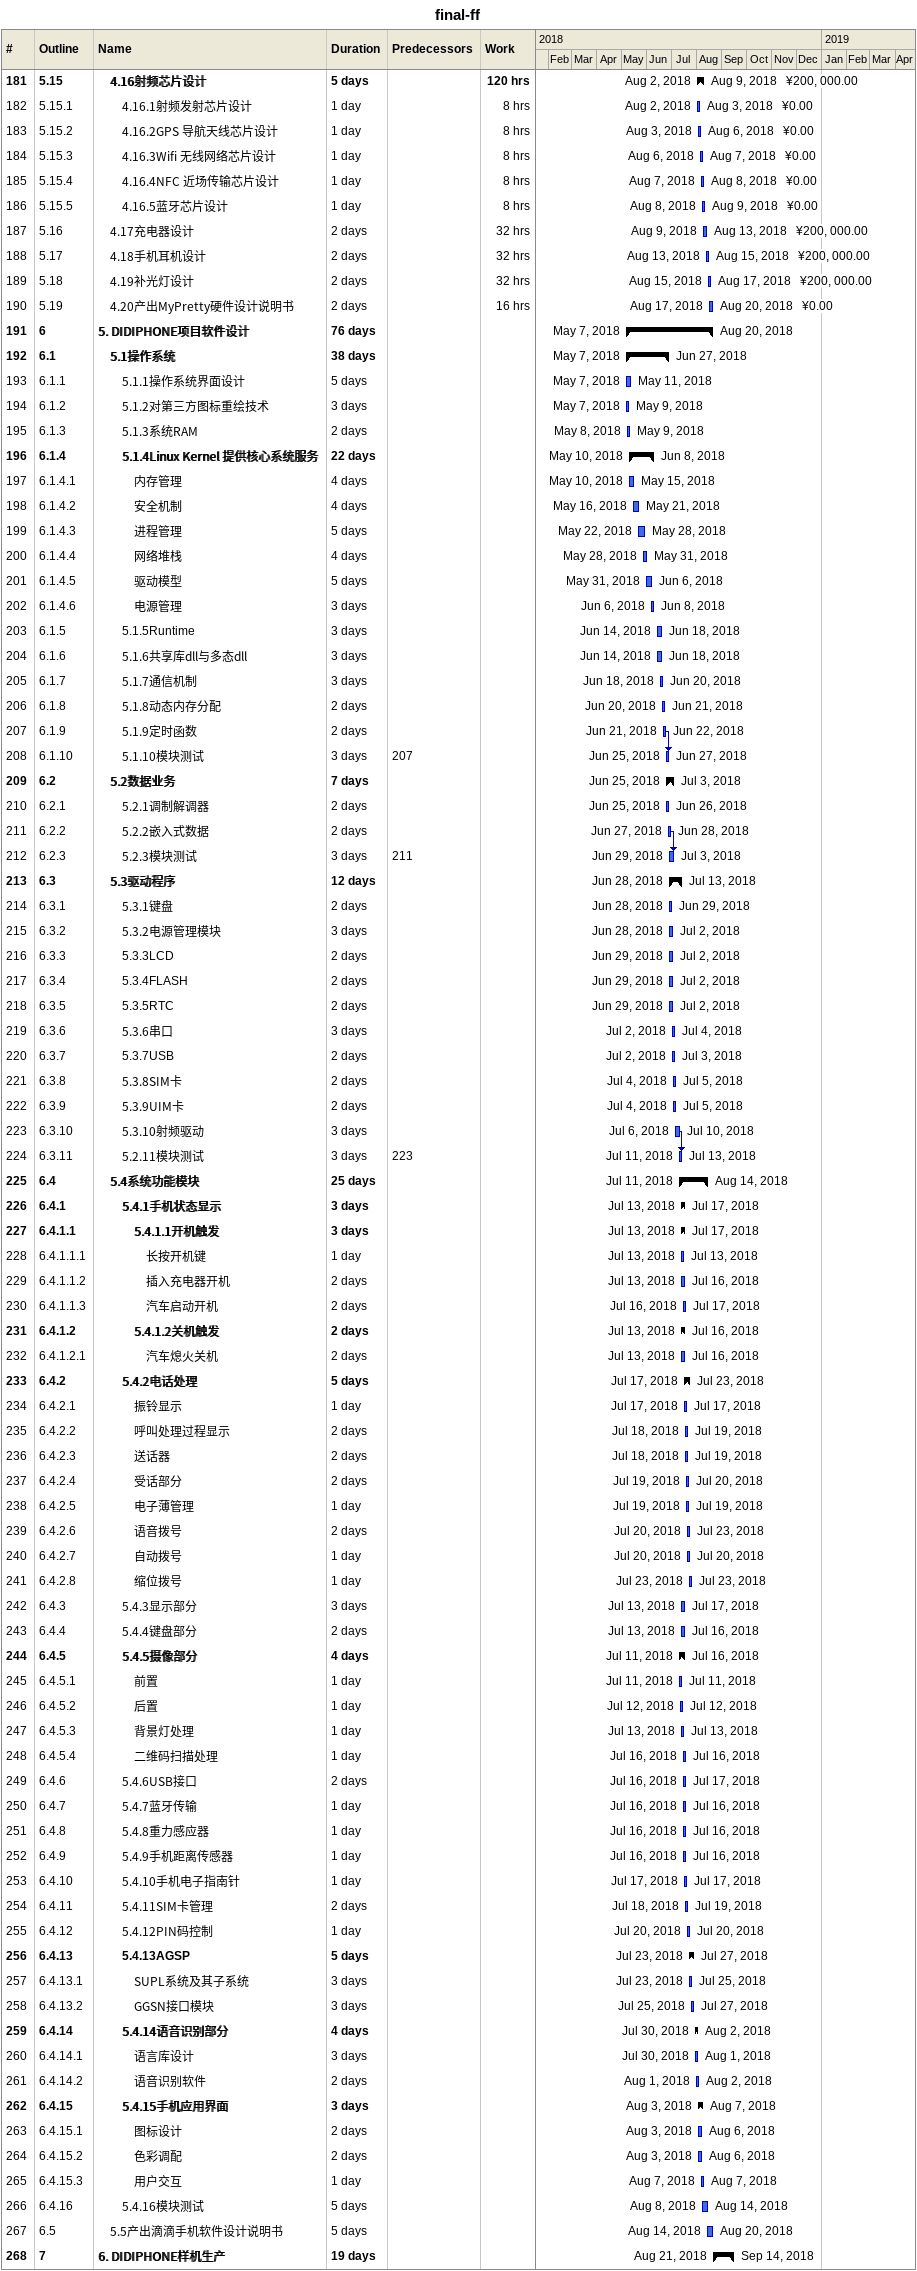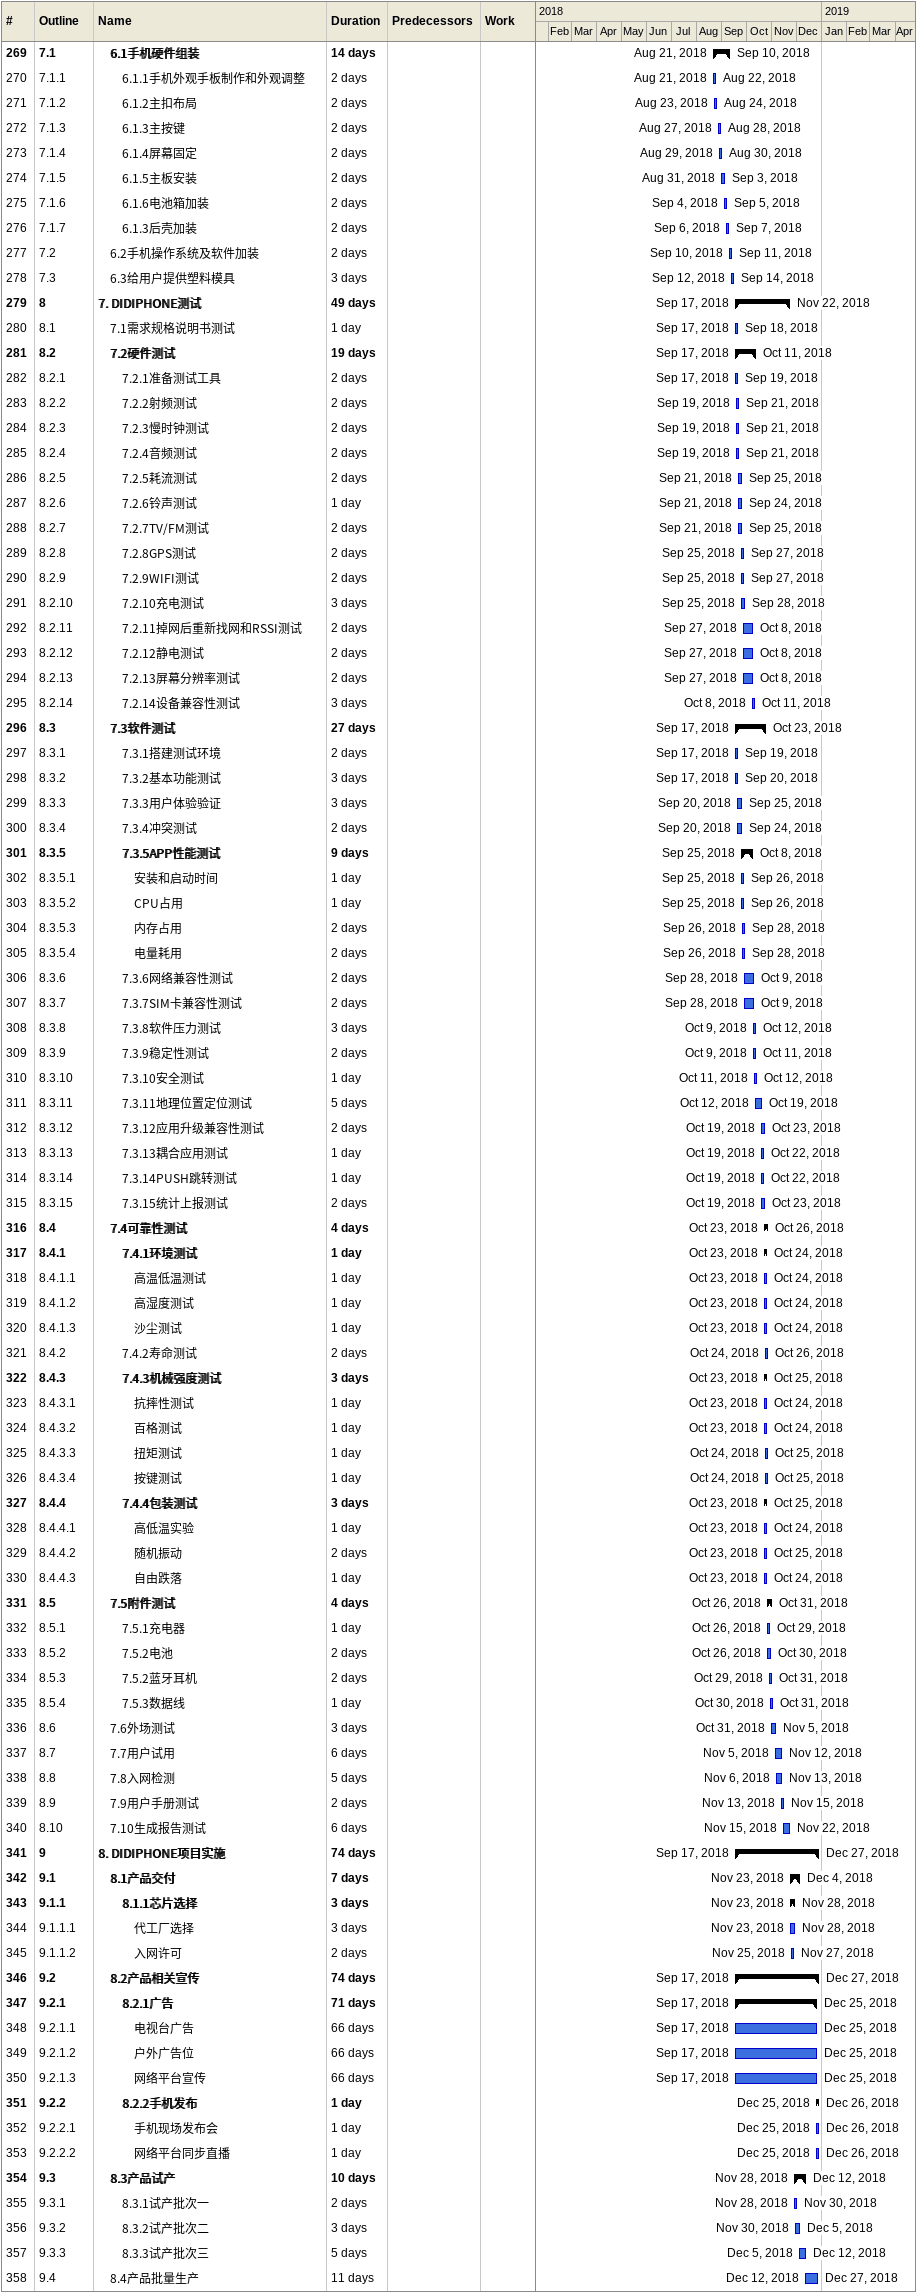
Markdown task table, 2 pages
final-ff

| ID | WBS | Task | Duration | Start | Finish | Predecessors | Resources | Work (h) |
|---|---|---|---|---|---|---|---|---|
| 181 | 5.15 | **4.16射频芯片设计** | 5d | 2018-08-02 | 2018-08-09 |  | ¥200, 000.00 | 120 |
| 182 | 5.15.1 | 4.16.1射频发射芯片设计 | 1d | 2018-08-02 | 2018-08-03 |  | ¥0.00 | 8 |
| 183 | 5.15.2 | 4.16.2GPS 导航天线芯片设计 | 1d | 2018-08-03 | 2018-08-06 |  | ¥0.00 | 8 |
| 184 | 5.15.3 | 4.16.3Wifi 无线网络芯片设计 | 1d | 2018-08-06 | 2018-08-07 |  | ¥0.00 | 8 |
| 185 | 5.15.4 | 4.16.4NFC 近场传输芯片设计 | 1d | 2018-08-07 | 2018-08-08 |  | ¥0.00 | 8 |
| 186 | 5.15.5 | 4.16.5蓝牙芯片设计 | 1d | 2018-08-08 | 2018-08-09 |  | ¥0.00 | 8 |
| 187 | 5.16 | 4.17充电器设计 | 2d | 2018-08-09 | 2018-08-13 |  | ¥200, 000.00 | 32 |
| 188 | 5.17 | 4.18手机耳机设计 | 2d | 2018-08-13 | 2018-08-15 |  | ¥200, 000.00 | 32 |
| 189 | 5.18 | 4.19补光灯设计 | 2d | 2018-08-15 | 2018-08-17 |  | ¥200, 000.00 | 32 |
| 190 | 5.19 | 4.20产出MyPretty硬件设计说明书 | 2d | 2018-08-17 | 2018-08-20 |  | ¥0.00 | 16 |
| 191 | 6 | **5. DIDIPHONE项目软件设计** | 76d | 2018-05-07 | 2018-08-20 |  |  |  |
| 192 | 6.1 | **5.1操作系统** | 38d | 2018-05-07 | 2018-06-27 |  |  |  |
| 193 | 6.1.1 | 5.1.1操作系统界面设计 | 5d | 2018-05-07 | 2018-05-11 |  |  |  |
| 194 | 6.1.2 | 5.1.2对第三方图标重绘技术 | 3d | 2018-05-07 | 2018-05-09 |  |  |  |
| 195 | 6.1.3 | 5.1.3系统RAM | 2d | 2018-05-08 | 2018-05-09 |  |  |  |
| 196 | 6.1.4 | **5.1.4Linux Kernel 提供核心系统服务** | 22d | 2018-05-10 | 2018-06-08 |  |  |  |
| 197 | 6.1.4.1 | 内存管理 | 4d | 2018-05-10 | 2018-05-15 |  |  |  |
| 198 | 6.1.4.2 | 安全机制 | 4d | 2018-05-16 | 2018-05-21 |  |  |  |
| 199 | 6.1.4.3 | 进程管理 | 5d | 2018-05-22 | 2018-05-28 |  |  |  |
| 200 | 6.1.4.4 | 网络堆栈 | 4d | 2018-05-28 | 2018-05-31 |  |  |  |
| 201 | 6.1.4.5 | 驱动模型 | 5d | 2018-05-31 | 2018-06-06 |  |  |  |
| 202 | 6.1.4.6 | 电源管理 | 3d | 2018-06-06 | 2018-06-08 |  |  |  |
| 203 | 6.1.5 | 5.1.5Runtime | 3d | 2018-06-14 | 2018-06-18 |  |  |  |
| 204 | 6.1.6 | 5.1.6共享库dll与多态dll | 3d | 2018-06-14 | 2018-06-18 |  |  |  |
| 205 | 6.1.7 | 5.1.7通信机制 | 3d | 2018-06-18 | 2018-06-20 |  |  |  |
| 206 | 6.1.8 | 5.1.8动态内存分配 | 2d | 2018-06-20 | 2018-06-21 |  |  |  |
| 207 | 6.1.9 | 5.1.9定时函数 | 2d | 2018-06-21 | 2018-06-22 |  |  |  |
| 208 | 6.1.10 | 5.1.10模块测试 | 3d | 2018-06-25 | 2018-06-27 | 207 |  |  |
| 209 | 6.2 | **5.2数据业务** | 7d | 2018-06-25 | 2018-07-03 |  |  |  |
| 210 | 6.2.1 | 5.2.1调制解调器 | 2d | 2018-06-25 | 2018-06-26 |  |  |  |
| 211 | 6.2.2 | 5.2.2嵌入式数据 | 2d | 2018-06-27 | 2018-06-28 |  |  |  |
| 212 | 6.2.3 | 5.2.3模块测试 | 3d | 2018-06-29 | 2018-07-03 | 211 |  |  |
| 213 | 6.3 | **5.3驱动程序** | 12d | 2018-06-28 | 2018-07-13 |  |  |  |
| 214 | 6.3.1 | 5.3.1键盘 | 2d | 2018-06-28 | 2018-06-29 |  |  |  |
| 215 | 6.3.2 | 5.3.2电源管理模块 | 3d | 2018-06-28 | 2018-07-02 |  |  |  |
| 216 | 6.3.3 | 5.3.3LCD | 2d | 2018-06-29 | 2018-07-02 |  |  |  |
| 217 | 6.3.4 | 5.3.4FLASH | 2d | 2018-06-29 | 2018-07-02 |  |  |  |
| 218 | 6.3.5 | 5.3.5RTC | 2d | 2018-06-29 | 2018-07-02 |  |  |  |
| 219 | 6.3.6 | 5.3.6串口 | 3d | 2018-07-02 | 2018-07-04 |  |  |  |
| 220 | 6.3.7 | 5.3.7USB | 2d | 2018-07-02 | 2018-07-03 |  |  |  |
| 221 | 6.3.8 | 5.3.8SIM卡 | 2d | 2018-07-04 | 2018-07-05 |  |  |  |
| 222 | 6.3.9 | 5.3.9UIM卡 | 2d | 2018-07-04 | 2018-07-05 |  |  |  |
| 223 | 6.3.10 | 5.3.10射频驱动 | 3d | 2018-07-06 | 2018-07-10 |  |  |  |
| 224 | 6.3.11 | 5.2.11模块测试 | 3d | 2018-07-11 | 2018-07-13 | 223 |  |  |
| 225 | 6.4 | **5.4系统功能模块** | 25d | 2018-07-11 | 2018-08-14 |  |  |  |
| 226 | 6.4.1 | **5.4.1手机状态显示** | 3d | 2018-07-13 | 2018-07-17 |  |  |  |
| 227 | 6.4.1.1 | **5.4.1.1开机触发** | 3d | 2018-07-13 | 2018-07-17 |  |  |  |
| 228 | 6.4.1.1.1 | 长按开机键 | 1d | 2018-07-13 | 2018-07-13 |  |  |  |
| 229 | 6.4.1.1.2 | 插入充电器开机 | 2d | 2018-07-13 | 2018-07-16 |  |  |  |
| 230 | 6.4.1.1.3 | 汽车启动开机 | 2d | 2018-07-16 | 2018-07-17 |  |  |  |
| 231 | 6.4.1.2 | **5.4.1.2关机触发** | 2d | 2018-07-13 | 2018-07-16 |  |  |  |
| 232 | 6.4.1.2.1 | 汽车熄火关机 | 2d | 2018-07-13 | 2018-07-16 |  |  |  |
| 233 | 6.4.2 | **5.4.2电话处理** | 5d | 2018-07-17 | 2018-07-23 |  |  |  |
| 234 | 6.4.2.1 | 振铃显示 | 1d | 2018-07-17 | 2018-07-17 |  |  |  |
| 235 | 6.4.2.2 | 呼叫处理过程显示 | 2d | 2018-07-18 | 2018-07-19 |  |  |  |
| 236 | 6.4.2.3 | 送话器 | 2d | 2018-07-18 | 2018-07-19 |  |  |  |
| 237 | 6.4.2.4 | 受话部分 | 2d | 2018-07-19 | 2018-07-20 |  |  |  |
| 238 | 6.4.2.5 | 电子薄管理 | 1d | 2018-07-19 | 2018-07-19 |  |  |  |
| 239 | 6.4.2.6 | 语音拨号 | 2d | 2018-07-20 | 2018-07-23 |  |  |  |
| 240 | 6.4.2.7 | 自动拨号 | 1d | 2018-07-20 | 2018-07-20 |  |  |  |
| 241 | 6.4.2.8 | 缩位拨号 | 1d | 2018-07-23 | 2018-07-23 |  |  |  |
| 242 | 6.4.3 | 5.4.3显示部分 | 3d | 2018-07-13 | 2018-07-17 |  |  |  |
| 243 | 6.4.4 | 5.4.4键盘部分 | 2d | 2018-07-13 | 2018-07-16 |  |  |  |
| 244 | 6.4.5 | **5.4.5摄像部分** | 4d | 2018-07-11 | 2018-07-16 |  |  |  |
| 245 | 6.4.5.1 | 前置 | 1d | 2018-07-11 | 2018-07-11 |  |  |  |
| 246 | 6.4.5.2 | 后置 | 1d | 2018-07-12 | 2018-07-12 |  |  |  |
| 247 | 6.4.5.3 | 背景灯处理 | 1d | 2018-07-13 | 2018-07-13 |  |  |  |
| 248 | 6.4.5.4 | 二维码扫描处理 | 1d | 2018-07-16 | 2018-07-16 |  |  |  |
| 249 | 6.4.6 | 5.4.6USB接口 | 2d | 2018-07-16 | 2018-07-17 |  |  |  |
| 250 | 6.4.7 | 5.4.7蓝牙传输 | 1d | 2018-07-16 | 2018-07-16 |  |  |  |
| 251 | 6.4.8 | 5.4.8重力感应器 | 1d | 2018-07-16 | 2018-07-16 |  |  |  |
| 252 | 6.4.9 | 5.4.9手机距离传感器 | 1d | 2018-07-16 | 2018-07-16 |  |  |  |
| 253 | 6.4.10 | 5.4.10手机电子指南针 | 1d | 2018-07-17 | 2018-07-17 |  |  |  |
| 254 | 6.4.11 | 5.4.11SIM卡管理 | 2d | 2018-07-18 | 2018-07-19 |  |  |  |
| 255 | 6.4.12 | 5.4.12PIN码控制 | 1d | 2018-07-20 | 2018-07-20 |  |  |  |
| 256 | 6.4.13 | **5.4.13AGSP** | 5d | 2018-07-23 | 2018-07-27 |  |  |  |
| 257 | 6.4.13.1 | SUPL系统及其子系统 | 3d | 2018-07-23 | 2018-07-25 |  |  |  |
| 258 | 6.4.13.2 | GGSN接口模块 | 3d | 2018-07-25 | 2018-07-27 |  |  |  |
| 259 | 6.4.14 | **5.4.14语音识别部分** | 4d | 2018-07-30 | 2018-08-02 |  |  |  |
| 260 | 6.4.14.1 | 语言库设计 | 3d | 2018-07-30 | 2018-08-01 |  |  |  |
| 261 | 6.4.14.2 | 语音识别软件 | 2d | 2018-08-01 | 2018-08-02 |  |  |  |
| 262 | 6.4.15 | **5.4.15手机应用界面** | 3d | 2018-08-03 | 2018-08-07 |  |  |  |
| 263 | 6.4.15.1 | 图标设计 | 2d | 2018-08-03 | 2018-08-06 |  |  |  |
| 264 | 6.4.15.2 | 色彩调配 | 2d | 2018-08-03 | 2018-08-06 |  |  |  |
| 265 | 6.4.15.3 | 用户交互 | 1d | 2018-08-07 | 2018-08-07 |  |  |  |
| 266 | 6.4.16 | 5.4.16模块测试 | 5d | 2018-08-08 | 2018-08-14 |  |  |  |
| 267 | 6.5 | 5.5产出滴滴手机软件设计说明书 | 5d | 2018-08-14 | 2018-08-20 |  |  |  |
| 268 | 7 | **6. DIDIPHONE样机生产** | 19d | 2018-08-21 | 2018-09-14 |  |  |  |
| 269 | 7.1 | **6.1手机硬件组装** | 14d | 2018-08-21 | 2018-09-10 |  |  |  |
| 270 | 7.1.1 | 6.1.1手机外观手板制作和外观调整 | 2d | 2018-08-21 | 2018-08-22 |  |  |  |
| 271 | 7.1.2 | 6.1.2主扣布局 | 2d | 2018-08-23 | 2018-08-24 |  |  |  |
| 272 | 7.1.3 | 6.1.3主按键 | 2d | 2018-08-27 | 2018-08-28 |  |  |  |
| 273 | 7.1.4 | 6.1.4屏幕固定 | 2d | 2018-08-29 | 2018-08-30 |  |  |  |
| 274 | 7.1.5 | 6.1.5主板安装 | 2d | 2018-08-31 | 2018-09-03 |  |  |  |
| 275 | 7.1.6 | 6.1.6电池箱加装 | 2d | 2018-09-04 | 2018-09-05 |  |  |  |
| 276 | 7.1.7 | 6.1.3后壳加装 | 2d | 2018-09-06 | 2018-09-07 |  |  |  |
| 277 | 7.2 | 6.2手机操作系统及软件加装 | 2d | 2018-09-10 | 2018-09-11 |  |  |  |
| 278 | 7.3 | 6.3给用户提供塑料模具 | 3d | 2018-09-12 | 2018-09-14 |  |  |  |
| 279 | 8 | **7. DIDIPHONE测试** | 49d | 2018-09-17 | 2018-11-22 |  |  |  |
| 280 | 8.1 | 7.1需求规格说明书测试 | 1d | 2018-09-17 | 2018-09-18 |  |  |  |
| 281 | 8.2 | **7.2硬件测试** | 19d | 2018-09-17 | 2018-10-11 |  |  |  |
| 282 | 8.2.1 | 7.2.1准备测试工具 | 2d | 2018-09-17 | 2018-09-19 |  |  |  |
| 283 | 8.2.2 | 7.2.2射频测试 | 2d | 2018-09-19 | 2018-09-21 |  |  |  |
| 284 | 8.2.3 | 7.2.3慢时钟测试 | 2d | 2018-09-19 | 2018-09-21 |  |  |  |
| 285 | 8.2.4 | 7.2.4音频测试 | 2d | 2018-09-19 | 2018-09-21 |  |  |  |
| 286 | 8.2.5 | 7.2.5耗流测试 | 2d | 2018-09-21 | 2018-09-25 |  |  |  |
| 287 | 8.2.6 | 7.2.6铃声测试 | 1d | 2018-09-21 | 2018-09-24 |  |  |  |
| 288 | 8.2.7 | 7.2.7TV/FM测试 | 2d | 2018-09-21 | 2018-09-25 |  |  |  |
| 289 | 8.2.8 | 7.2.8GPS测试 | 2d | 2018-09-25 | 2018-09-27 |  |  |  |
| 290 | 8.2.9 | 7.2.9WIFI测试 | 2d | 2018-09-25 | 2018-09-27 |  |  |  |
| 291 | 8.2.10 | 7.2.10充电测试 | 3d | 2018-09-25 | 2018-09-28 |  |  |  |
| 292 | 8.2.11 | 7.2.11掉网后重新找网和RSSI测试 | 2d | 2018-09-27 | 2018-10-08 |  |  |  |
| 293 | 8.2.12 | 7.2.12静电测试 | 2d | 2018-09-27 | 2018-10-08 |  |  |  |
| 294 | 8.2.13 | 7.2.13屏幕分辨率测试 | 2d | 2018-09-27 | 2018-10-08 |  |  |  |
| 295 | 8.2.14 | 7.2.14设备兼容性测试 | 3d | 2018-10-08 | 2018-10-11 |  |  |  |
| 296 | 8.3 | **7.3软件测试** | 27d | 2018-09-17 | 2018-10-23 |  |  |  |
| 297 | 8.3.1 | 7.3.1搭建测试环境 | 2d | 2018-09-17 | 2018-09-19 |  |  |  |
| 298 | 8.3.2 | 7.3.2基本功能测试 | 3d | 2018-09-17 | 2018-09-20 |  |  |  |
| 299 | 8.3.3 | 7.3.3用户体验验证 | 3d | 2018-09-20 | 2018-09-25 |  |  |  |
| 300 | 8.3.4 | 7.3.4冲突测试 | 2d | 2018-09-20 | 2018-09-24 |  |  |  |
| 301 | 8.3.5 | **7.3.5APP性能测试** | 9d | 2018-09-25 | 2018-10-08 |  |  |  |
| 302 | 8.3.5.1 | 安装和启动时间 | 1d | 2018-09-25 | 2018-09-26 |  |  |  |
| 303 | 8.3.5.2 | CPU占用 | 1d | 2018-09-25 | 2018-09-26 |  |  |  |
| 304 | 8.3.5.3 | 内存占用 | 2d | 2018-09-26 | 2018-09-28 |  |  |  |
| 305 | 8.3.5.4 | 电量耗用 | 2d | 2018-09-26 | 2018-09-28 |  |  |  |
| 306 | 8.3.6 | 7.3.6网络兼容性测试 | 2d | 2018-09-28 | 2018-10-09 |  |  |  |
| 307 | 8.3.7 | 7.3.7SIM卡兼容性测试 | 2d | 2018-09-28 | 2018-10-09 |  |  |  |
| 308 | 8.3.8 | 7.3.8软件压力测试 | 3d | 2018-10-09 | 2018-10-12 |  |  |  |
| 309 | 8.3.9 | 7.3.9稳定性测试 | 2d | 2018-10-09 | 2018-10-11 |  |  |  |
| 310 | 8.3.10 | 7.3.10安全测试 | 1d | 2018-10-11 | 2018-10-12 |  |  |  |
| 311 | 8.3.11 | 7.3.11地理位置定位测试 | 5d | 2018-10-12 | 2018-10-19 |  |  |  |
| 312 | 8.3.12 | 7.3.12应用升级兼容性测试 | 2d | 2018-10-19 | 2018-10-23 |  |  |  |
| 313 | 8.3.13 | 7.3.13耦合应用测试 | 1d | 2018-10-19 | 2018-10-22 |  |  |  |
| 314 | 8.3.14 | 7.3.14PUSH跳转测试 | 1d | 2018-10-19 | 2018-10-22 |  |  |  |
| 315 | 8.3.15 | 7.3.15统计上报测试 | 2d | 2018-10-19 | 2018-10-23 |  |  |  |
| 316 | 8.4 | **7.4可靠性测试** | 4d | 2018-10-23 | 2018-10-26 |  |  |  |
| 317 | 8.4.1 | **7.4.1环境测试** | 1d | 2018-10-23 | 2018-10-24 |  |  |  |
| 318 | 8.4.1.1 | 高温低温测试 | 1d | 2018-10-23 | 2018-10-24 |  |  |  |
| 319 | 8.4.1.2 | 高湿度测试 | 1d | 2018-10-23 | 2018-10-24 |  |  |  |
| 320 | 8.4.1.3 | 沙尘测试 | 1d | 2018-10-23 | 2018-10-24 |  |  |  |
| 321 | 8.4.2 | 7.4.2寿命测试 | 2d | 2018-10-24 | 2018-10-26 |  |  |  |
| 322 | 8.4.3 | **7.4.3机械强度测试** | 3d | 2018-10-23 | 2018-10-25 |  |  |  |
| 323 | 8.4.3.1 | 抗摔性测试 | 1d | 2018-10-23 | 2018-10-24 |  |  |  |
| 324 | 8.4.3.2 | 百格测试 | 1d | 2018-10-23 | 2018-10-24 |  |  |  |
| 325 | 8.4.3.3 | 扭矩测试 | 1d | 2018-10-24 | 2018-10-25 |  |  |  |
| 326 | 8.4.3.4 | 按键测试 | 1d | 2018-10-24 | 2018-10-25 |  |  |  |
| 327 | 8.4.4 | **7.4.4包装测试** | 3d | 2018-10-23 | 2018-10-25 |  |  |  |
| 328 | 8.4.4.1 | 高低温实验 | 1d | 2018-10-23 | 2018-10-24 |  |  |  |
| 329 | 8.4.4.2 | 随机振动 | 2d | 2018-10-23 | 2018-10-25 |  |  |  |
| 330 | 8.4.4.3 | 自由跌落 | 1d | 2018-10-23 | 2018-10-24 |  |  |  |
| 331 | 8.5 | **7.5附件测试** | 4d | 2018-10-26 | 2018-10-31 |  |  |  |
| 332 | 8.5.1 | 7.5.1充电器 | 1d | 2018-10-26 | 2018-10-29 |  |  |  |
| 333 | 8.5.2 | 7.5.2电池 | 2d | 2018-10-26 | 2018-10-30 |  |  |  |
| 334 | 8.5.3 | 7.5.2蓝牙耳机 | 2d | 2018-10-29 | 2018-10-31 |  |  |  |
| 335 | 8.5.4 | 7.5.3数据线 | 1d | 2018-10-30 | 2018-10-31 |  |  |  |
| 336 | 8.6 | 7.6外场测试 | 3d | 2018-10-31 | 2018-11-05 |  |  |  |
| 337 | 8.7 | 7.7用户试用 | 6d | 2018-11-05 | 2018-11-12 |  |  |  |
| 338 | 8.8 | 7.8入网检测 | 5d | 2018-11-06 | 2018-11-13 |  |  |  |
| 339 | 8.9 | 7.9用户手册测试 | 2d | 2018-11-13 | 2018-11-15 |  |  |  |
| 340 | 8.10 | 7.10生成报告测试 | 6d | 2018-11-15 | 2018-11-22 |  |  |  |
| 341 | 9 | **8. DIDIPHONE项目实施** | 74d | 2018-09-17 | 2018-12-27 |  |  |  |
| 342 | 9.1 | **8.1产品交付** | 7d | 2018-11-23 | 2018-12-04 |  |  |  |
| 343 | 9.1.1 | **8.1.1芯片选择** | 3d | 2018-11-23 | 2018-11-28 |  |  |  |
| 344 | 9.1.1.1 | 代工厂选择 | 3d | 2018-11-23 | 2018-11-28 |  |  |  |
| 345 | 9.1.1.2 | 入网许可 | 2d | 2018-11-25 | 2018-11-27 |  |  |  |
| 346 | 9.2 | **8.2产品相关宣传** | 74d | 2018-09-17 | 2018-12-27 |  |  |  |
| 347 | 9.2.1 | **8.2.1广告** | 71d | 2018-09-17 | 2018-12-25 |  |  |  |
| 348 | 9.2.1.1 | 电视台广告 | 66d | 2018-09-17 | 2018-12-25 |  |  |  |
| 349 | 9.2.1.2 | 户外广告位 | 66d | 2018-09-17 | 2018-12-25 |  |  |  |
| 350 | 9.2.1.3 | 网络平台宣传 | 66d | 2018-09-17 | 2018-12-25 |  |  |  |
| 351 | 9.2.2 | **8.2.2手机发布** | 1d | 2018-12-25 | 2018-12-26 |  |  |  |
| 352 | 9.2.2.1 | 手机现场发布会 | 1d | 2018-12-25 | 2018-12-26 |  |  |  |
| 353 | 9.2.2.2 | 网络平台同步直播 | 1d | 2018-12-25 | 2018-12-26 |  |  |  |
| 354 | 9.3 | **8.3产品试产** | 10d | 2018-11-28 | 2018-12-12 |  |  |  |
| 355 | 9.3.1 | 8.3.1试产批次一 | 2d | 2018-11-28 | 2018-11-30 |  |  |  |
| 356 | 9.3.2 | 8.3.2试产批次二 | 3d | 2018-11-30 | 2018-12-05 |  |  |  |
| 357 | 9.3.3 | 8.3.3试产批次三 | 5d | 2018-12-05 | 2018-12-12 |  |  |  |
| 358 | 9.4 | 8.4产品批量生产 | 11d | 2018-12-12 | 2018-12-27 |  |  |  |
